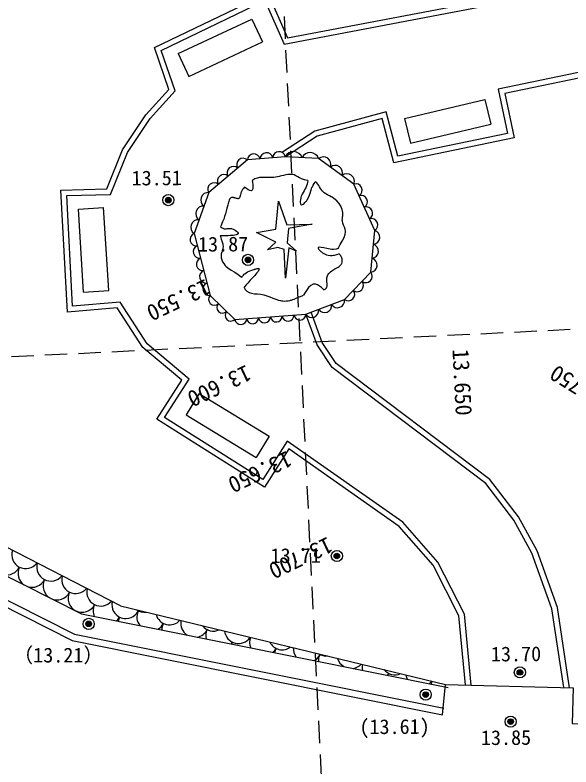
# Model space of a CAD drawing. Units: millimetres on the paper. Extents: x -297 to 277, y -210 to 190.
# Drawn here: x -120.9 to -71.2, y -140.2 to -73.1 of the extents above; entities that cross this region are included whole.
import ezdxf
from ezdxf.enums import TextEntityAlignment as Align

# ---------------------------------------------------------------- set-up
doc = ezdxf.new("R2010")
doc.units = ezdxf.units.MM
doc.header["$PDMODE"] = 32
doc.header["$PDSIZE"] = 1
doc.linetypes.add('DASHED2', pattern=[3, 2, -1])
for name, color, linetype in [('0-0_2001', 4, 'Continuous'), ('0-1_2003', 4, 'Continuous'), ('0-2_2004', 4, 'DASHED2')]:
    doc.layers.add(name, color=color, linetype=linetype)
doc.styles.add('ＭＳ ゴシック', font='')
doc.styles.get('ＭＳ ゴシック').set_extended_font_data('MS Gothic')

msp = doc.modelspace()

# ---------------------------------------------------------------- linework, layer by layer
at = {"layer": '0-0_2001', "color": 2}
for radius in [0.25, 0.2, 0.15, 0.1, 0.05, 0.02]:
    msp.add_circle((-114.309, -127.453), radius, dxfattribs=at)
msp.add_point((-114.309, -127.453), dxfattribs=at)
at = {"layer": '0-1_2003'}
for p, q in [((-106.304, -76.511), (-99.722, -73.43)), ((-99.722, -73.43), (-98.768, -75.468)), ((-105.35, -78.549), (-98.768, -75.468)), ((-106.304, -76.511), (-105.35, -78.549)), ((-86.081, -82.316), (-78.903, -80.616)), ((-78.903, -80.616), (-78.385, -82.805)), ((-86.081, -82.316), (-85.562, -84.505)), ((-85.562, -84.505), (-78.385, -82.805)), ((-115.221, -90.402), (-112.975, -90.264)), ((-114.769, -97.811), (-115.221, -90.402)), ((-112.523, -97.674), (-112.975, -90.264)), ((-114.769, -97.811), (-112.523, -97.674)), ((-104.438, -106.859), (-105.611, -108.779)), ((-104.438, -106.859), (-98.188, -110.676)), ((-105.611, -108.779), (-99.36, -112.596)), ((-98.188, -110.676), (-99.36, -112.596)), ((-111.481, -125.854), (-82.435, -132.867))]:
    msp.add_line(p, q, dxfattribs=at)
at = {"layer": '0-1_2003', "color": 5}
for p, q in [((-94.738, -87.845), (-94.762, -88.013)), ((-94.737, -87.833), (-94.738, -87.845)), ((-94.161, -88.123), (-94.064, -87.987)), ((-94.064, -87.987), (-94.042, -87.96)), ((-93.975, -88.001), (-94.042, -87.96)), ((-93.916, -88.052), (-93.975, -88.001)), ((-94.989, -88.627), (-95.073, -88.762)), ((-94.912, -88.491), (-94.989, -88.627)), ((-94.873, -88.41), (-94.912, -88.491)), ((-94.84, -88.326), (-94.873, -88.41)), ((-94.795, -88.174), (-94.84, -88.326)), ((-94.762, -88.013), (-94.795, -88.174)), ((-94.467, -88.774), (-94.408, -88.588)), ((-94.408, -88.588), (-94.366, -88.482)), ((-94.366, -88.482), (-94.327, -88.4)), ((-94.327, -88.4), (-94.25, -88.261)), ((-94.25, -88.261), (-94.161, -88.123)), ((-93.828, -88.16), (-93.916, -88.052)), ((-93.749, -88.285), (-93.828, -88.16)), ((-93.676, -88.419), (-93.749, -88.285)), ((-93.601, -88.555), (-93.676, -88.419)), ((-93.519, -88.685), (-93.601, -88.555)), ((-95.314, -89.235), (-95.348, -89.351)), ((-95.242, -89.058), (-95.314, -89.235)), ((-95.16, -88.903), (-95.242, -89.058)), ((-95.073, -88.762), (-95.16, -88.903)), ((-94.665, -89.357), (-94.584, -89.159)), ((-94.584, -89.159), (-94.522, -88.965)), ((-94.522, -88.965), (-94.467, -88.774)), ((-93.466, -88.754), (-93.519, -88.685)), ((-93.397, -88.827), (-93.466, -88.754)), ((-93.265, -88.938), (-93.397, -88.827)), ((-93.12, -89.033), (-93.265, -88.938)), ((-92.965, -89.119), (-93.12, -89.033)), ((-92.804, -89.203), (-92.965, -89.119)), ((-92.641, -89.291), (-92.804, -89.203)), ((-92.548, -89.347), (-92.641, -89.291)), ((-95.391, -89.566), (-95.403, -89.701)), ((-95.403, -89.701), (-95.402, -89.823)), ((-95.402, -89.823), (-95.385, -89.922)), ((-95.367, -89.428), (-95.391, -89.566)), ((-95.385, -89.922), (-95.349, -89.989)), ((-95.348, -89.351), (-95.367, -89.428)), ((-95.349, -89.989), (-95.318, -90.009)), ((-95.318, -90.009), (-95.287, -90.014)), ((-95.287, -90.014), (-95.222, -89.997)), ((-95.222, -89.997), (-95.147, -89.955)), ((-95.147, -89.955), (-95.067, -89.892)), ((-95.067, -89.892), (-94.985, -89.814)), ((-94.985, -89.814), (-94.907, -89.728)), ((-94.907, -89.728), (-94.865, -89.677)), ((-94.865, -89.677), (-94.779, -89.558)), ((-94.779, -89.558), (-94.665, -89.357)), ((-92.397, -89.449), (-92.548, -89.347)), ((-92.154, -89.655), (-92.397, -89.449)), ((-91.942, -89.89), (-92.154, -89.655)), ((-91.77, -90.15), (-91.942, -89.89)), ((-91.65, -90.427), (-91.77, -90.15)), ((-91.593, -90.715), (-91.65, -90.427)), ((-91.652, -91.342), (-91.646, -91.26)), ((-91.652, -91.389), (-91.652, -91.342)), ((-91.646, -91.26), (-91.635, -91.179)), ((-91.635, -91.179), (-91.622, -91.097)), ((-91.622, -91.097), (-91.608, -91.014)), ((-91.608, -91.014), (-91.597, -90.932)), ((-91.597, -90.932), (-91.593, -90.884)), ((-91.593, -90.884), (-91.593, -90.715)), ((-91.643, -91.491), (-91.652, -91.389)), ((-91.6, -91.665), (-91.643, -91.491)), ((-91.538, -91.838), (-91.6, -91.665)), ((-91.469, -92.01), (-91.538, -91.838)), ((-91.408, -92.183), (-91.469, -92.01)), ((-91.497, -92.948), (-91.383, -92.637)), ((-91.369, -92.357), (-91.408, -92.183)), ((-91.383, -92.637), (-91.362, -92.458)), ((-91.362, -92.458), (-91.369, -92.357)), ((-91.845, -93.563), (-91.668, -93.258)), ((-91.668, -93.258), (-91.497, -92.948)), ((-93.819, -93.829), (-93.823, -93.877)), ((-93.823, -93.877), (-93.813, -93.902)), ((-93.725, -93.8), (-93.819, -93.829)), ((-93.813, -93.902), (-93.784, -93.952)), ((-93.784, -93.952), (-93.741, -94.009)), ((-93.741, -94.009), (-93.687, -94.071)), ((-93.542, -93.822), (-93.725, -93.8)), ((-93.298, -93.873), (-93.542, -93.822)), ((-93.021, -93.933), (-93.298, -93.873)), ((-92.737, -93.981), (-93.021, -93.933)), ((-92.58, -93.995), (-92.737, -93.981)), ((-92.437, -93.996), (-92.58, -93.995)), ((-92.214, -93.967), (-92.437, -93.996)), ((-92.018, -93.906), (-92.214, -93.967)), ((-91.983, -93.889), (-92.018, -93.906)), ((-91.983, -93.889), (-91.978, -93.858)), ((-91.978, -93.858), (-91.845, -93.563)), ((-93.687, -94.071), (-93.625, -94.134)), ((-93.625, -94.134), (-93.557, -94.196)), ((-93.557, -94.196), (-93.516, -94.23)), ((-93.516, -94.23), (-93.419, -94.302)), ((-93.419, -94.302), (-93.249, -94.403)), ((-93.249, -94.403), (-93.076, -94.474)), ((-93.076, -94.474), (-92.901, -94.518)), ((-92.901, -94.518), (-92.726, -94.538)), ((-92.726, -94.538), (-92.551, -94.537)), ((-92.551, -94.537), (-92.45, -94.527)), ((-92.45, -94.527), (-92.338, -94.508)), ((-92.338, -94.508), (-92.146, -94.461)), ((-92.146, -94.461), (-91.956, -94.398)), ((-91.956, -94.398), (-91.927, -94.385)), ((-94.463, -97.219), (-94.659, -97.406)), ((-94.256, -97.114), (-94.463, -97.219)), ((-94.131, -97.098), (-94.256, -97.114)), ((-94.036, -97.109), (-94.131, -97.098)), ((-93.866, -97.17), (-94.036, -97.109)), ((-93.69, -97.276), (-93.866, -97.17)), ((-93.511, -97.418), (-93.69, -97.276)), ((-95.03, -97.954), (-95.106, -98.091)), ((-94.847, -97.657), (-95.03, -97.954)), ((-94.659, -97.406), (-94.847, -97.657)), ((-93.328, -97.585), (-93.511, -97.418)), ((-93.308, -97.605), (-93.328, -97.585))]:
    msp.add_line(p, q, dxfattribs=at)
at = {"layer": '0-1_2003'}
for points in [[(-80.63, -132.914), (-81.232, -126.732), (-83.532, -122.215), (-86.57, -118.755), (-96.437, -111.828), (-98.596, -115.24), (-108.218, -109.177), (-105.99, -105.691), (-109.463, -102.77), (-111.753, -99.234), (-116.219, -99.613), (-116.799, -88.709), (-112.69, -88.595), (-111.279, -85.109), (-109.209, -81.987), (-107.145, -79.715), (-108.444, -75.96), (-98.313, -71.093), (-96.559, -75.105), (-78.754, -71.704), (-79.329, -67.686), (-68.557, -65.551), (-67.724, -69.546), (-48.737, -65.965)], [(-80.126, -132.927), (-80.744, -126.589), (-83.114, -121.932), (-86.234, -118.38), (-96.579, -111.118), (-98.752, -114.551), (-107.525, -109.022), (-105.333, -105.59), (-109.084, -102.435), (-111.497, -98.71), (-115.747, -99.071), (-116.272, -89.194), (-112.349, -89.086), (-110.834, -85.343), (-108.814, -82.295), (-106.575, -79.832), (-107.826, -76.217), (-98.564, -71.768), (-96.857, -75.671), (-78.192, -72.106), (-78.767, -68.084), (-68.945, -66.138), (-68.113, -70.128), (-48.644, -66.457)], [(-111.481, -125.854), (-122.849, -120.009), (-139.777, -108.252), (-150.519, -96.085), (-157.068, -82.851), (-161.162, -69.113)], [(-166.429, -70.406), (-164.265, -79.079), (-160.951, -87.53), (-156.876, -95.628), (-153.462, -100.641), (-149.486, -105.057), (-134.185, -118.234), (-126.388, -122.912), (-115.577, -128.381), (-82.569, -134.999)], [(-164.585, -69.947), (-162.451, -78.5), (-159.215, -86.754), (-155.235, -94.662), (-151.964, -99.465), (-148.154, -103.696), (-133.068, -116.688), (-125.469, -121.248), (-114.95, -126.569), (-82.196, -133.136)], [(-167.011, -70.552), (-164.838, -79.262), (-161.5, -87.775), (-157.394, -95.933), (-153.935, -101.012), (-149.906, -105.486), (-134.538, -118.722), (-126.678, -123.438), (-115.775, -128.953), (-82.687, -135.588)], [(-45.731, -74.051), (-58.9, -75.785), (-57.985, -80.272), (-68.837, -82.576), (-69.654, -78.513), (-77.133, -80.062), (-76.308, -84.033), (-87.05, -86.255), (-88.093, -82.311), (-93.903, -83.897), (-96.732, -85.719)], [(-59.39, -75.885), (-58.574, -79.886), (-68.446, -81.982), (-69.263, -77.922), (-77.725, -79.674), (-76.899, -83.645), (-86.687, -85.67), (-87.738, -81.696), (-94.109, -83.435), (-97.003, -85.299)], [(-71.858, -133.146), (-72.922, -126.12), (-74.705, -121.132), (-76.339, -118.177), (-78.836, -114.917), (-92.57, -104.546), (-93.91, -102.536), (-94.911, -99.789)], [(-71.351, -133.159), (-72.434, -125.997), (-74.248, -120.925), (-75.919, -117.902), (-78.48, -114.559), (-92.201, -104.198), (-93.461, -102.309), (-94.441, -99.618)], [(-82.687, -135.588), (-82.435, -132.867), (-71.03, -133.167), (-71.113, -136.367), (-52.685, -137.012)]]:
    msp.add_lwpolyline(points, dxfattribs=at)
msp.add_lwpolyline([(-88.751, -92.297), (-90.614, -88.159), (-93.771, -85.887), (-96.732, -85.719), (-100.132, -86.008), (-103.576, -88.918), (-104.9, -92.571), (-103.467, -98.114), (-101.247, -100.257), (-94.911, -99.789), (-91.46, -98.484), (-89.098, -96.037)], close=True, dxfattribs=at)
at = {"layer": '0-1_2003', "color": 5}
for points in [[(-94.737, -87.833), (-94.913, -87.809), (-95.016, -87.787), (-95.123, -87.755), (-95.299, -87.681), (-95.468, -87.594), (-95.632, -87.502), (-95.795, -87.418), (-95.961, -87.35), (-96.059, -87.322), (-96.16, -87.304), (-96.338, -87.296), (-96.522, -87.31), (-96.708, -87.341), (-96.896, -87.383), (-97.084, -87.429), (-97.193, -87.455), (-97.289, -87.477), (-97.453, -87.512), (-97.615, -87.541), (-97.778, -87.564), (-97.941, -87.58), (-98.105, -87.587), (-98.2, -87.588), (-98.29, -87.586), (-98.445, -87.578), (-98.601, -87.569), (-98.756, -87.564), (-98.909, -87.566), (-99.06, -87.579), (-99.146, -87.594), (-99.266, -87.626), (-99.466, -87.707), (-99.658, -87.815), (-99.705, -87.849)], [(-99.705, -87.849), (-99.682, -88.002), (-99.654, -88.232), (-99.643, -88.434), (-99.655, -88.597), (-99.696, -88.709), (-99.737, -88.746), (-99.789, -88.761), (-99.905, -88.741), (-100.049, -88.673), (-100.215, -88.568), (-100.39, -88.441)], [(-100.39, -88.441), (-100.413, -88.464), (-100.493, -88.555), (-100.566, -88.654), (-100.631, -88.761), (-100.686, -88.882), (-100.712, -88.96), (-100.728, -89.018), (-100.754, -89.122), (-100.779, -89.224), (-100.808, -89.317), (-100.845, -89.394), (-100.894, -89.448), (-100.929, -89.465), (-100.953, -89.47), (-100.998, -89.471), (-101.047, -89.464), (-101.1, -89.451), (-101.155, -89.433), (-101.212, -89.415), (-101.245, -89.404), (-101.277, -89.394), (-101.333, -89.38), (-101.387, -89.369), (-101.439, -89.362), (-101.489, -89.362), (-101.535, -89.368), (-101.56, -89.375), (-101.602, -89.395), (-101.664, -89.45), (-101.716, -89.524), (-101.758, -89.614), (-101.793, -89.715), (-101.824, -89.82), (-101.84, -89.881), (-101.884, -90.047), (-101.955, -90.317), (-102.023, -90.572), (-102.092, -90.815), (-102.166, -91.052)], [(-102.166, -91.052), (-102.249, -91.289), (-102.303, -91.428), (-102.343, -91.525), (-102.414, -91.696), (-102.482, -91.869), (-102.525, -91.994)], [(-102.525, -91.994), (-102.431, -92.057), (-102.323, -92.113), (-102.212, -92.149), (-102.147, -92.158), (-102.104, -92.159), (-102.028, -92.155), (-101.949, -92.145), (-101.868, -92.134), (-101.783, -92.126), (-101.694, -92.125), (-101.64, -92.129), (-101.55, -92.146), (-101.39, -92.198), (-101.237, -92.272), (-101.105, -92.359), (-101.007, -92.451), (-100.956, -92.537), (-100.953, -92.581), (-100.969, -92.615), (-101.034, -92.663), (-101.136, -92.699), (-101.267, -92.726), (-101.415, -92.744), (-101.571, -92.757), (-101.662, -92.763), (-101.844, -92.773), (-102.134, -92.781), (-102.397, -92.782), (-102.565, -92.779)], [(-102.565, -92.779), (-102.547, -92.858), (-102.475, -93.084), (-102.399, -93.309), (-102.338, -93.534), (-102.311, -93.757), (-102.318, -93.886), (-102.327, -93.942), (-102.35, -94.039), (-102.379, -94.136), (-102.41, -94.233), (-102.439, -94.331), (-102.462, -94.429), (-102.472, -94.486), (-102.479, -94.587), (-102.465, -94.761), (-102.421, -94.933), (-102.348, -95.101), (-102.251, -95.261), (-102.133, -95.41), (-102.055, -95.491), (-101.891, -95.635), (-101.578, -95.85), (-101.253, -96.044), (-100.947, -96.236), (-100.693, -96.447), (-100.642, -96.52)], [(-93.308, -97.605), (-93.186, -97.54), (-93.072, -97.431), (-93.031, -97.354), (-93.013, -97.29), (-93.003, -97.168), (-93.01, -97.035), (-93.025, -96.895), (-93.039, -96.752), (-93.043, -96.613), (-93.036, -96.534), (-93.015, -96.437), (-92.948, -96.282), (-92.848, -96.141), (-92.721, -96.014), (-92.574, -95.9), (-92.413, -95.797), (-92.317, -95.742), (-92.249, -95.705), (-92.133, -95.644), (-92.022, -95.581), (-91.92, -95.515), (-91.829, -95.44), (-91.755, -95.353), (-91.721, -95.297), (-91.699, -95.247), (-91.671, -95.155), (-91.658, -95.056), (-91.659, -94.954), (-91.674, -94.852), (-91.702, -94.753), (-91.725, -94.698), (-91.746, -94.656), (-91.788, -94.585), (-91.834, -94.518), (-91.88, -94.454), (-91.924, -94.39), (-91.927, -94.385)], [(-100.642, -96.52), (-100.568, -96.403), (-100.478, -96.288), (-100.422, -96.227), (-100.359, -96.169), (-100.241, -96.08), (-100.11, -96.004), (-99.967, -95.937), (-99.811, -95.878), (-99.642, -95.822), (-99.538, -95.79), (-99.493, -95.777), (-99.416, -95.755), (-99.341, -95.736), (-99.271, -95.721), (-99.209, -95.711), (-99.157, -95.709), (-99.133, -95.712), (-99.092, -95.735), (-99.096, -95.823), (-99.176, -95.96), (-99.31, -96.131), (-99.478, -96.322), (-99.658, -96.518), (-99.76, -96.628), (-99.883, -96.762), (-100.071, -96.973), (-100.234, -97.161), (-100.376, -97.331), (-100.418, -97.382)], [(-100.418, -97.382), (-100.411, -97.406), (-100.389, -97.465), (-100.362, -97.522), (-100.332, -97.576), (-100.298, -97.627), (-100.276, -97.654), (-100.182, -97.746), (-99.985, -97.858), (-99.756, -97.922), (-99.504, -97.957), (-99.24, -97.978), (-98.975, -98.001), (-98.824, -98.022), (-98.656, -98.058), (-98.38, -98.143), (-98.115, -98.247), (-97.857, -98.356), (-97.6, -98.459), (-97.338, -98.544), (-97.182, -98.579), (-97.098, -98.592), (-96.951, -98.607), (-96.802, -98.611), (-96.652, -98.605), (-96.502, -98.588), (-96.353, -98.561), (-96.268, -98.541), (-96.194, -98.521), (-96.068, -98.48), (-95.944, -98.434), (-95.822, -98.385), (-95.701, -98.334), (-95.582, -98.282), (-95.514, -98.252), (-95.387, -98.199), (-95.168, -98.113), (-95.106, -98.091)]]:
    msp.add_lwpolyline(points, dxfattribs=at)
msp.add_lwpolyline([(-97.59, -92.184), (-97.353, -89.688), (-96.62, -91.797), (-94.338, -91.74), (-96.449, -92.134), (-96.567, -93.403), (-95.759, -94.158), (-96.438, -93.867), (-96.716, -96.574), (-96.859, -93.997), (-97.41, -93.831), (-98.339, -94.049), (-97.582, -93.367), (-99.321, -92.491)], close=True, dxfattribs=at)
at = {"layer": '0-1_2003', "color": 2}
for centre, radius in [((-107.197, -89.595), 0.25), ((-107.197, -89.595), 0.2), ((-107.197, -89.595), 0.15), ((-107.197, -89.595), 0.1), ((-107.197, -89.595), 0.05), ((-107.197, -89.595), 0.02), ((-100.08, -94.936), 0.25), ((-100.08, -94.936), 0.2), ((-100.08, -94.936), 0.15), ((-100.08, -94.936), 0.1), ((-100.08, -94.936), 0.05), ((-100.08, -94.936), 0.02), ((-92.139, -121.39), 0.25), ((-92.139, -121.39), 0.2), ((-92.139, -121.39), 0.15), ((-92.139, -121.39), 0.1), ((-92.139, -121.39), 0.05), ((-92.139, -121.39), 0.02), ((-75.784, -131.787), 0.25), ((-75.784, -131.787), 0.2), ((-75.784, -131.787), 0.15), ((-75.784, -131.787), 0.1), ((-75.784, -131.787), 0.05), ((-75.784, -131.787), 0.02), ((-84.199, -133.775), 0.25), ((-84.199, -133.775), 0.2), ((-84.199, -133.775), 0.15), ((-84.199, -133.775), 0.1), ((-84.199, -133.775), 0.05), ((-84.199, -133.775), 0.02), ((-76.615, -136.19), 0.25), ((-76.615, -136.19), 0.2), ((-76.615, -136.19), 0.15), ((-76.615, -136.19), 0.1), ((-76.615, -136.19), 0.05), ((-76.615, -136.19), 0.02)]:
    msp.add_circle(centre, radius, dxfattribs=at)
at = {"layer": '0-1_2003'}
for centre, radius, start, end in [((-97.292, -85.841), 0.573, 12.21059, 177.51302), ((-96.009, -86.06), 0.8, 18.76678, 154.74358), ((-100.519, -86.424), 0.568, 47.03004, 213.34207), ((-99.559, -86.033), 0.573, 12.21059, 177.51302), ((-98.426, -85.937), 0.573, 12.21059, 177.51302), ((-94.528, -86.144), 0.8, 18.76678, 154.74358), ((-93.344, -86.404), 0.67, 338.97003, 129.54049), ((-101.38, -87.151), 0.568, 47.03004, 213.34207), ((-92.292, -87.161), 0.67, 338.97003, 129.54049), ((-102.241, -87.878), 0.568, 47.03004, 213.34207), ((-91.24, -87.919), 0.67, 338.97003, 129.54049), ((-103.102, -88.606), 0.568, 47.03004, 213.34207), ((-90.447, -88.706), 0.572, 301.44815, 107.02652), ((-103.637, -89.584), 0.669, 84.73952, 235.42524), ((-89.981, -89.741), 0.572, 301.44815, 107.02652), ((-104.079, -90.802), 0.669, 84.73952, 235.42524), ((-89.515, -90.775), 0.572, 301.44815, 107.02652), ((-104.52, -92.02), 0.669, 84.73952, 235.42524), ((-89.05, -91.81), 0.572, 301.44815, 107.02652), ((-104.681, -93.106), 0.578, 112.22893, 276.75449), ((-88.95, -92.907), 0.642, 277.46962, 71.93908), ((-104.395, -94.214), 0.578, 112.22893, 276.75449), ((-89.066, -94.154), 0.642, 277.46962, 71.93908), ((-104.108, -95.323), 0.578, 112.22893, 276.75449), ((-89.181, -95.401), 0.642, 277.46962, 71.93908), ((-103.822, -96.432), 0.578, 112.22893, 276.75449), ((-89.543, -96.395), 0.571, 233.17797, 38.84956), ((-103.535, -97.54), 0.578, 112.22893, 276.75449), ((-90.33, -97.211), 0.571, 233.17797, 38.84956), ((-91.117, -98.027), 0.571, 233.17797, 38.84956), ((-103.087, -98.461), 0.514, 137.63475, 314.4021), ((-92.08, -98.581), 0.628, 212.48787, 8.94379), ((-102.347, -99.175), 0.514, 137.63475, 314.4021), ((-94.381, -99.452), 0.628, 212.48787, 8.94379), ((-93.231, -99.016), 0.628, 212.48787, 8.94379), ((-101.607, -99.889), 0.514, 137.63475, 314.4021), ((-98.609, -100.032), 0.53, 187.49951, 0.94969), ((-97.553, -99.954), 0.53, 187.49951, 0.94969), ((-96.497, -99.876), 0.53, 187.49951, 0.94969), ((-95.441, -99.798), 0.53, 187.49951, 0.94969), ((-100.721, -100.188), 0.53, 187.49951, 0.94969), ((-99.665, -100.11), 0.53, 187.49951, 0.94969), ((-119.939, -121.265), 1.25, 162.66176, 322.91935), ((-117.702, -122.382), 1.25, 164.01802, 321.56309), ((-121.616, -121.824), 1.25, 254.71544, 333.45722), ((-119.379, -122.941), 1.25, 153.45722, 235.00613), ((-119.379, -122.941), 1.25, 251.32877, 333.45722), ((-117.143, -124.059), 1.25, 153.45722, 242.87767), ((-115.466, -123.499), 1.25, 165.38068, 320.20043), ((-117.143, -124.059), 1.25, 243.45723, 333.45722), ((-114.906, -125.176), 1.25, 153.45722, 333.45722), ((-113.229, -124.616), 1.25, 166.75063, 318.83048), ((-110.993, -125.733), 1.25, 168.12876, 333.45722), ((-112.67, -126.293), 1.25, 153.45722, 203.75791), ((-109.316, -125.174), 1.25, 235.7671, 277.08742), ((-108.756, -126.85), 1.25, 153.45722, 217.52573), ((-114.347, -126.853), 1.25, 153.45722, 154.0368), ((-116.583, -125.735), 1.25, 332.87768, 333.45722), ((-112.67, -126.293), 1.25, 313.56559, 333.45722), ((-110.433, -127.41), 1.25, 153.45722, 171.5518), ((-107.08, -126.291), 1.25, 195.55816, 317.29636), ((-108.756, -126.85), 1.25, 299.79777, 333.45722), ((-106.52, -127.968), 1.25, 153.45722, 181.87754), ((-104.843, -127.408), 1.25, 168.60064, 237.30793), ((-103.166, -126.848), 1.25, 218.42342, 294.4311), ((-104.843, -127.408), 1.25, 280.01557, 333.45722), ((-102.607, -128.525), 1.25, 153.45722, 192.6669), ((-100.93, -127.965), 1.25, 186.24849, 326.60604), ((-98.693, -129.083), 1.25, 160.12367, 204.46604), ((-102.607, -128.525), 1.25, 324.6566, 333.45722), ((-100.37, -129.642), 1.25, 153.45722, 161.90167), ((-97.016, -128.523), 1.25, 206.23768, 306.61684), ((-98.693, -129.083), 1.25, 312.85746, 333.45722), ((-96.457, -130.2), 1.25, 153.45722, 172.12955), ((-94.78, -129.64), 1.25, 177.4598, 218.41046), ((-94.78, -129.64), 1.25, 298.91303, 333.45722), ((-92.543, -130.757), 1.25, 153.45722, 182.47082), ((-93.103, -129.08), 1.25, 236.71738, 276.13715), ((-90.867, -130.198), 1.25, 195.93422, 238.95274), ((-90.867, -130.198), 1.25, 278.37075, 316.9203), ((-88.63, -131.315), 1.25, 168.9288, 193.29994), ((-86.953, -130.755), 1.25, 218.95918, 293.89535), ((-88.63, -131.315), 1.25, 324.02356, 333.45722), ((-86.394, -132.432), 1.25, 153.45722, 162.48222), ((-84.717, -131.872), 1.25, 186.59741, 205.18053), ((-84.717, -131.872), 1.25, 312.14296, 326.25711), ((-82.48, -132.989), 1.25, 160.45345, 172.70764)]:
    msp.add_arc(centre, radius, start, end, dxfattribs=at)
at = {"layer": '0-1_2003', "color": 2}
for p in [(-107.197, -89.595), (-100.08, -94.936), (-92.139, -121.39), (-75.784, -131.787), (-84.199, -133.775), (-76.615, -136.19)]:
    msp.add_point(p, dxfattribs=at)
at = {"layer": '0-2_2004'}
for p, q in [((-91.176, -189.062), (-101.608, 24.734)), ((123.49, -91.667), (-203.491, -107.622))]:
    msp.add_line(p, q, dxfattribs=at)

# ---------------------------------------------------------------- texts
at = {"layer": '0-0_2001', "style": 'ＭＳ ゴシック'}
msp.add_text('（13.21）', height=1.32, dxfattribs=at).set_placement((-121.071, -131.299), align=Align.BOTTOM_LEFT)
at = {"layer": '0-1_2003', "style": 'ＭＳ ゴシック'}
for s, p in [('13.51', (-110.473, -88.685)), ('13.87', (-104.538, -94.596)), ('13.71', (-98.056, -122.421)), ('13.70', (-78.368, -131.208)), ('(13.61)', (-90.118, -137.709)), ('13.85', (-79.262, -138.683))]:
    msp.add_text(s, height=1.32, rotation=0.38, dxfattribs=at).set_placement(p, align=Align.BOTTOM_LEFT)
at = {"layer": '0-2_2004', "style": 'ＭＳ ゴシック'}
for s, rotation, p in [('13.550', 205.343, (-104.069, -96.199)), ('13.650', 272.956, (-82.252, -102.94)), ('13.600', 205.343, (-100.432, -103.879)), ('13.750', 148.135, (-67.199, -107.033)), ('13.650', 205.343, (-96.795, -111.559)), ('13.700', 205.343, (-93.157, -119.239))]:
    msp.add_text(s, height=1.466, rotation=rotation, dxfattribs=at).set_placement(p, align=Align.BOTTOM_LEFT)

doc.saveas('drawing.dxf')
